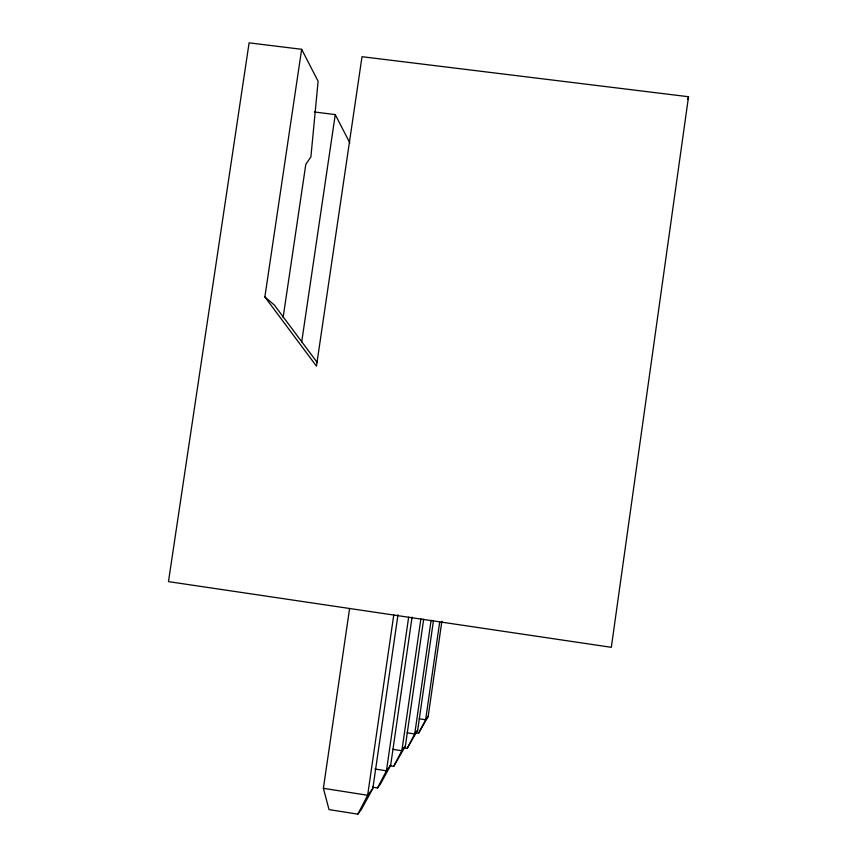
<?xml version="1.0" encoding="UTF-8"?>
<svg xmlns="http://www.w3.org/2000/svg" width="857" height="857" viewBox="0 0 857 857"><rect width="100%" height="100%" fill="white"/><g stroke="black" fill="none" stroke-linecap="round" stroke-linejoin="round"><path stroke-width="1.29" d="M301.653 49.299L264.867 296.94L316.458 366.153L362.018 56.701L688.525 96.734L611.33 647.314L168.475 581.624L249.098 42.85L301.653 49.299L318.108 81.265L310.898 156.927L305.81 164.319L283.121 317.518M431.125 620.189L414.724 733.978L407.161 748.429L403.326 747.84M407.161 748.429L417.691 730.132L433.471 620.522M439.705 622.011L425.64 719.773L418.612 733.174L414.842 732.596M418.612 733.174L428.168 716.484L441.869 621.261M393.749 615.069L367.642 795.264L357.83 814.15L329.045 809.608L323.378 788.322L349.592 608.524M357.83 814.15L361.418 809.372L372.838 788.504L397.991 614.715M408.65 617.147L386.443 770.807L377.508 787.937L372.313 787.122M377.508 787.937L380.422 784.048L390.663 765.301L412.067 617.126M420.883 618.85L401.858 750.743L393.663 766.415L389.71 765.804M393.663 766.415L405.361 746.168L423.679 619.15M301.718 341.847L335.258 114.592L314.348 111.967M687.785 99.305L688.525 96.734M372.838 788.504L367.642 795.264L323.378 788.322M390.663 765.301L386.443 770.807L374.841 769.008M405.361 746.168L401.858 750.743L392.752 749.339M417.691 730.132L414.724 733.978L407.021 732.799M428.168 716.484L425.64 719.773L419.212 718.787M264.867 296.94L274.39 305.081L317.208 362.5M335.258 114.592L349.892 143.023"/></g></svg>
